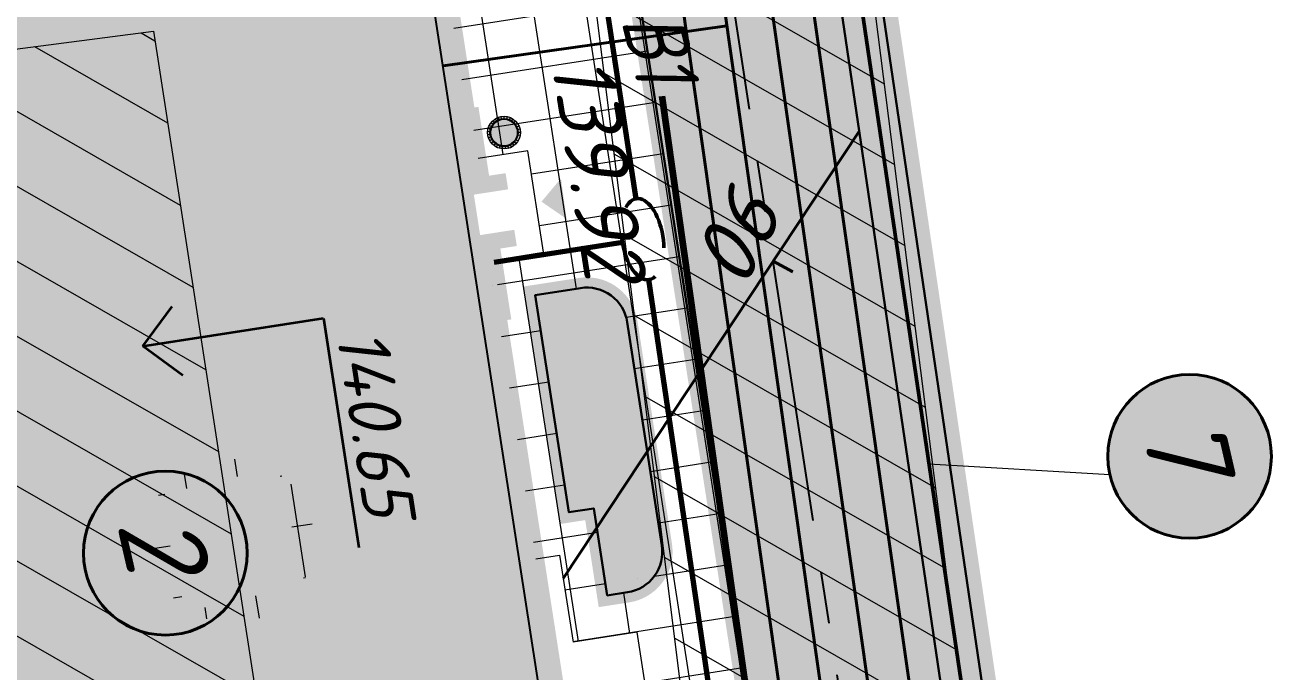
# Model space of a CAD drawing. Extents: x 9060 to 19887, y -4671 to 10703.
# Drawn here: x 10413.55 to 10444.39, y 9983.8 to 9999.58 of the extents above; entities that cross this region are included whole.
import ezdxf
from ezdxf import colors
from ezdxf.entities.mleader import LeaderData, LeaderLine
from ezdxf.enums import TextEntityAlignment as Align
from ezdxf.math import Vec2, Vec3

# ---------------------------------------------------------------- set-up
doc = ezdxf.new("R2010")
doc.units = 0
for name, pattern in [('Cплошная', [0]), ('DASHED', [0.75, 0.5, -0.25]), ('JIS_09_08', [10.75, 8, -0.55, 0.55, -0.55, 0.55, -0.55]), ('осевая', [50.8, 31.75, -6.35, 6.35, -6.35]), ('Сверху', [3.96875, 2.38125, -1.5875]), ('Штрих', [6.35, 3.175, -3.175])]:
    doc.linetypes.add(name, pattern=pattern)
for name, color, linetype, true_color in [('-БОРТ', 7, 'Continuous', 0x005e83), ('-ЗДАНИЕ', 12, 'Continuous', 0xbd0000), ('-ОСИ', 12, 'Continuous', 0xbd0000), ('-ТРОТУАР', 7, 'Continuous', 0x755847)]:
    doc.layers.add(name, color=color, linetype=linetype, true_color=true_color)
doc.layers.add('-ГЕНПЛАН', color=12, linetype='Continuous', lineweight=40, true_color=0xbd0000)
doc.layers.add('МГТ_ГП_ОСИ', color=12, linetype='осевая', lineweight=20, true_color=0xbd0000)
for name, color, linetype in [('-ОЗЕЛЕНЕНИЕ', 22, 'Continuous'), ('МГТ_ГП_благоустройство', 7, 'Continuous'), ('СС-изменения_Зырянов', 7, 'Continuous')]:
    doc.layers.add(name, color=color, linetype=linetype)
for name, color, linetype, lineweight in [('-ОРГ.РЕЛЬЕФА', 174, 'Continuous', 40), ('-СЕТИ', 250, 'Continuous', 50), ('МГТ_НВК_В1', 160, 'Continuous', 100), ('МГТ_ЭС', 1, 'WK', 40)]:
    doc.layers.add(name, color=color, linetype=linetype, lineweight=lineweight)
doc.styles.add('LIN', font='isocteur.ttf', dxfattribs={"oblique": 15, "height": 2.5})
doc.styles.get("Standard").update_dxf_attribs({"font": 'arial.ttf'})
doc.styles.add('ГП', font='isocpeui.ttf')
doc.styles.add('СПДС', font='isocpeur.ttf')
doc.styles.add('СПДС_2.0 мм', font='isocpeur.ttf', dxfattribs={"oblique": 15, "height": 1.5})
doc.linetypes.add('WK', pattern='A,13,-1,["WK",LIN,S=1,R=0,X=0,Y=-1.25],-5.5', length=19.5)
doc.linetypes.add('ЗАБОР_МЕТ_Б1М', pattern='A,1.25,[133,ltypeshp.shx,S=0.25,R=0,X=-0.25,Y=0],-0.001,[133,ltypeshp.shx,S=0.145,R=0,X=-0.145,Y=0],-0.001,[130,ltypeshp.shx,S=0.125,R=0,X=0,Y=0.4],1.25', length=2.502)
doc.linetypes.add('канализация_связевая_малая_сущ', pattern='A,5,-2,["/",Standard,S=2,R=0,X=-0.8,Y=-1],-2', length=9)
pattern_1 = [(330.21817, (10310.0955, 10233.9812), (0.788509, 1.377828), [])]

# ---------------------------------------------------------------- blocks, each defined once
blk = doc.blocks.new('нн')
at = {"layer": '-ГЕНПЛАН', "true_color": 0xffffff}
h = blk.add_hatch(color=7, dxfattribs=at)
h.dxf.hatch_style = 1
edge = h.paths.add_edge_path()
edge.add_arc((0, 0), 2, 0, 360)
at = {"layer": '-ГЕНПЛАН', "color": 7, "lineweight": 40}
blk.add_circle((0, 0), 2, dxfattribs=at)
at = {"layer": '-ГЕНПЛАН', "color": 7, "style": 'ГП'}
blk.add_attdef('НОМЕР', text='', height=2, dxfattribs=at).set_placement((0.014, 0), align=Align.MIDDLE_CENTER)
blk = doc.blocks.new('ПОСТ_ЭЦ')
at = {"layer": '-ЗДАНИЕ', "lineweight": 30, "transparency": 33554559}
h = blk.add_hatch(color=256, dxfattribs=at)
h.dxf.hatch_style = 1
h.set_gradient(color1=(223, 129, 137), color2=(255, 240, 240), tint=1, name='HEMISPHERICAL')
h.paths.add_polyline_path([(1431382.016, -55815.3), (1431382.566, -55815.299), (1431382.566, -55814.309), (1431369.255, -55814.309), (1431369.255, -55814.41), (1431366.283, -55814.41), (1431366.283, -55814.41), (1431361.323, -55814.408), (1431359.174, -55814.408), (1431359.174, -55814.409), (1431353.105, -55814.409), (1431353.105, -55814.309), (1431351.808, -55814.309), (1431351.405, -55814.309), (1431351.405, -55814.547), (1431351.355, -55814.62), (1431351.355, -55814.547), (1431349.956, -55814.547), (1431349.905, -55814.547), (1431349.905, -55814.309), (1431349.298, -55814.309), (1431348.255, -55814.309), (1431348.255, -55814.409), (1431345.555, -55814.409), (1431339.955, -55814.409), (1431339.955, -55814.408), (1431333.196, -55814.407), (1431333.195, -55829.929), (1431339.824, -55829.929), (1431340.102, -55829.879), (1431348.159, -55828.429), (1431351.805, -55828.429), (1431353.876, -55828.429), (1431357.196, -55828.429), (1431357.196, -55829.929), (1431357.605, -55829.929), (1431369.196, -55829.929), (1431369.196, -55831.329), (1431379.344, -55831.329), (1431379.595, -55831.329), (1431380.905, -55831.329), (1431381.27, -55831.331), (1431381.27, -55831.329), (1431382.566, -55831.329), (1431382.566, -55830.359), (1431382.02, -55830.359)])
at = {"layer": '-ЗДАНИЕ', "lineweight": 15, "ltscale": 50}
for points in [[(1431366.283, -55814.41), (1431366.283, -55814.41), (1431366.283, -55813.39), (1431365.096, -55813.39), (1431365.096, -55812.389), (1431363.994, -55812.389), (1431363.994, -55812.239), (1431361.323, -55812.239), (1431361.323, -55813.825)], [(1431351.808, -55814.309), (1431351.808, -55813.079), (1431349.298, -55813.079), (1431349.298, -55814.309)], [(1431359.174, -55814.409), (1431359.174, -55813.825), (1431361.323, -55813.825)]]:
    blk.add_lwpolyline(points, dxfattribs=at)
at = {"layer": '-ЗДАНИЕ', "lineweight": 30, "ltscale": 50, "const_width": 0.4}
for points in [[(1431349.956, -55814.618), (1431349.956, -55813.7)], [(1431351.355, -55814.62), (1431351.355, -55813.702)], [(1431345.555, -55814.409), (1431348.255, -55814.409), (1431348.255, -55814.309), (1431349.298, -55814.309), (1431349.905, -55814.309), (1431349.905, -55814.547), (1431349.956, -55814.547)], [(1431351.355, -55814.547), (1431351.405, -55814.547), (1431351.405, -55814.309), (1431351.808, -55814.309), (1431353.105, -55814.309), (1431353.105, -55814.409), (1431359.174, -55814.409), (1431359.174, -55814.408), (1431361.323, -55814.408)], [(1431361.323, -55814.408), (1431366.283, -55814.41)]]:
    blk.add_lwpolyline(points, dxfattribs=at)
at = {"layer": '-ОСИ', "ltscale": 250}
blk.add_line((1431326.362, -55814.819), (1431383.146, -55814.819), dxfattribs=at)
blk = doc.blocks.new('_Open90')
at = {"color": 0, "linetype": 'ByBlock', "lineweight": -2}
for p, q in [((-0.5, 0.5), (0, 0)), ((0, 0), (-1, 0)), ((0, 0), (-0.5, -0.5))]:
    blk.add_line(p, q, dxfattribs=at)
blk = doc.blocks.new('Урна')
at = {"layer": 'МГТ_ГП_благоустройство', "lineweight": 0, "true_color": 0xa82a00}
h = blk.add_hatch(color=24, dxfattribs=at)
h.paths.add_polyline_path([(-0.135, -0.315), (-0.158, -0.368, 0.047655), (-0.085, -0.391), (-0.073, -0.335, -0.047655)])
h.paths.add_polyline_path([(-0.165, -0.301, -0.023498), (-0.192, -0.284), (-0.225, -0.331, 0.023498), (-0.192, -0.351, 0.02413), (-0.158, -0.368), (-0.135, -0.315, -0.02413)])
h.paths.add_polyline_path([(-0.243, -0.242), (-0.283, -0.283, 0.047655), (-0.225, -0.331), (-0.192, -0.284, -0.047655)])
h.paths.add_polyline_path([(-0.284, -0.192), (-0.332, -0.224, 0.047655), (-0.283, -0.283), (-0.243, -0.242, -0.047655)])
h.paths.add_polyline_path([(-0.315, -0.135), (-0.368, -0.157, 0.047655), (-0.332, -0.224), (-0.284, -0.192, -0.047655)])
h.paths.add_polyline_path([(-0.335, -0.072), (-0.391, -0.085, 0.047655), (-0.368, -0.157), (-0.315, -0.135, -0.047655)])
h.paths.add_polyline_path([(-0.343, -0.008), (-0.4, -0.009, 0.047655), (-0.391, -0.085), (-0.335, -0.072, -0.047655)])
h.paths.add_polyline_path([(-0.394, 0.067, 0.047655), (-0.4, -0.009), (-0.343, -0.008, -0.047655), (-0.338, 0.057)])
h.paths.add_polyline_path([(-0.375, 0.14, 0.047655), (-0.394, 0.067), (-0.338, 0.057, -0.047655), (-0.321, 0.12)])
h.paths.add_polyline_path([(-0.341, 0.209, 0.047655), (-0.375, 0.14), (-0.321, 0.12, -0.047655), (-0.292, 0.179)])
h.paths.add_polyline_path([(-0.296, 0.27, 0.047655), (-0.341, 0.209), (-0.292, 0.179, -0.047655), (-0.253, 0.231)])
h.paths.add_polyline_path([(-0.239, 0.321, 0.047655), (-0.296, 0.27), (-0.253, 0.231, -0.047655), (-0.205, 0.275)])
h.paths.add_polyline_path([(-0.174, 0.36, 0.047655), (-0.239, 0.321), (-0.205, 0.275, -0.047655), (-0.149, 0.309)])
h.paths.add_polyline_path([(-0.103, 0.387, 0.047655), (-0.174, 0.36), (-0.149, 0.309, -0.047655), (-0.088, 0.331)])
h.paths.add_polyline_path([(-0.028, 0.399, 0.047655), (-0.103, 0.387), (-0.088, 0.331, -0.047655), (-0.024, 0.342)])
h.paths.add_polyline_path([(-0.028, 0.399), (-0.024, 0.342, -0.047655), (0.041, 0.34), (0.048, 0.397, 0.047655)])
h.paths.add_polyline_path([(0.048, 0.397), (0.041, 0.34, -0.047655), (0.105, 0.326), (0.123, 0.381, 0.047655)])
h.paths.add_polyline_path([(0.123, 0.381), (0.105, 0.326, -0.047655), (0.165, 0.301, -0.047021), (0.218, 0.264), (0.255, 0.309, 0.047021), (0.192, 0.351, 0.047655)])
h.paths.add_polyline_path([(0.255, 0.309), (0.218, 0.264, -0.047655), (0.264, 0.218), (0.308, 0.255, 0.047655)])
h.paths.add_polyline_path([(0.308, 0.255), (0.264, 0.218, -0.047655), (0.301, 0.164), (0.351, 0.192, 0.047655)])
h.paths.add_polyline_path([(0.301, 0.164, -0.047655), (0.327, 0.104), (0.381, 0.122, 0.047655), (0.351, 0.192)])
h.paths.add_polyline_path([(0.381, 0.122), (0.327, 0.104, -0.047655), (0.34, 0.041), (0.397, 0.047, 0.047655)])
h.paths.add_polyline_path([(0.397, 0.047), (0.34, 0.041, -0.047655), (0.342, -0.025), (0.399, -0.029, 0.047655)])
h.paths.add_polyline_path([(0.342, -0.025, -0.047655), (0.331, -0.089), (0.386, -0.104, 0.047655), (0.399, -0.029)])
h.paths.add_polyline_path([(0.386, -0.104), (0.331, -0.089, -0.047655), (0.308, -0.15), (0.36, -0.175, 0.047655)])
h.paths.add_polyline_path([(0.308, -0.15, -0.047655), (0.274, -0.206), (0.32, -0.24, 0.047655), (0.36, -0.175)])
h.paths.add_polyline_path([(0.274, -0.206, -0.047655), (0.231, -0.254), (0.269, -0.296, 0.047655), (0.32, -0.24)])
h.paths.add_polyline_path([(0.231, -0.254, -0.047655), (0.178, -0.293), (0.208, -0.342, 0.047655), (0.269, -0.296)])
h.paths.add_polyline_path([(0.178, -0.293, -0.047655), (0.12, -0.321), (0.14, -0.375, 0.047655), (0.208, -0.342)])
h.paths.add_polyline_path([(0.12, -0.321, -0.047655), (0.057, -0.338), (0.066, -0.395, 0.047655), (0.14, -0.375)])
h.paths.add_polyline_path([(-0.008, -0.343), (-0.01, -0.4, 0.047655), (0.066, -0.395), (0.057, -0.338, -0.047655)])
h.paths.add_polyline_path([(-0.073, -0.335), (-0.085, -0.391, 0.047655), (-0.01, -0.4), (-0.008, -0.343, -0.047655)])
at = {"layer": 'МГТ_ГП_благоустройство', "lineweight": 0}
h = blk.add_hatch(color=253, dxfattribs=at)
h.set_gradient(color1=(160, 159, 156), name='SPHERICAL')
edge = h.paths.add_edge_path()
edge.add_arc((0, 0), 0.324, 79.2631, 439.2631)
for points in [[(-0.205, 0.275), (-0.239, 0.321)], [(-0.149, 0.309), (-0.174, 0.36)], [(-0.088, 0.331), (-0.103, 0.387)], [(-0.024, 0.342), (-0.028, 0.399)], [(0.041, 0.34), (0.048, 0.397)], [(0.105, 0.326), (0.123, 0.381)], [(0.218, 0.264), (0.255, 0.309)], [(-0.338, 0.057), (-0.394, 0.067)], [(-0.321, 0.12), (-0.375, 0.14)], [(-0.292, 0.179), (-0.341, 0.209)], [(-0.253, 0.231), (-0.296, 0.27)], [(0.264, 0.218), (0.308, 0.255)], [(0.301, 0.164), (0.351, 0.192)], [(0.327, 0.104), (0.381, 0.122)], [(0.34, 0.041), (0.397, 0.047)], [(-0.343, -0.008), (-0.4, -0.009)], [(-0.335, -0.072), (-0.391, -0.085)], [(-0.315, -0.135), (-0.368, -0.157)], [(-0.284, -0.192), (-0.332, -0.224)], [(-0.243, -0.242), (-0.283, -0.283)], [(-0.192, -0.284), (-0.225, -0.331)], [(0.178, -0.293), (0.208, -0.342)], [(0.231, -0.254), (0.269, -0.296)], [(0.274, -0.206), (0.32, -0.24)], [(0.308, -0.15), (0.36, -0.175)], [(0.331, -0.089), (0.386, -0.104)], [(0.342, -0.025), (0.399, -0.029)], [(-0.135, -0.315), (-0.158, -0.368)], [(-0.073, -0.335), (-0.085, -0.391)], [(-0.008, -0.343), (-0.01, -0.4)], [(0.057, -0.338), (0.066, -0.395)], [(0.12, -0.321), (0.14, -0.375)]]:
    blk.add_lwpolyline(points, dxfattribs=at)
for radius in [0.4, 0.343, 0.324]:
    blk.add_circle((0, 0), radius, dxfattribs=at)
blk = doc.blocks.new('НВК_14.11.19')
at = {"layer": 'МГТ_НВК_В1', "lineweight": 100}
blk.add_line((10429.103, 9997.85), (10433.215, 9968.826), dxfattribs=at)
at = {"layer": 'МГТ_НВК_В1', "lineweight": 100, "style": 'СПДС', "oblique": 15, "width": 0.85}
blk.add_text('В1', height=1.5, rotation=284.0369, dxfattribs=at).set_placement((10429.034, 9999.066, -12.824), align=Align.MIDDLE)
blk = doc.blocks.new('ЭЭ_03.12.19')
at = {"layer": 'МГТ_ЭС', "color": 1}
for points in [[(10378.89, 10190.422), (10373.444, 10186.448), (10396.37, 10157.89), (10406.545, 10141.399), (10413.908, 10133.717), (10414.942, 10116.4), (10426.494, 10055.86), (10431.76, 10027.666), (10427.955, 10026.892), (10438.036, 9956.171), (10403.951, 9951.194), (10395.252, 9951.705), (10394.678, 9943.808), (10395.747, 9935.321), (10397.197, 9935.529)], [(10380.273, 10190.193), (10374.879, 10186.258), (10397.188, 10158.468), (10407.341, 10142.014), (10414.884, 10134.144), (10415.936, 10116.524), (10427.477, 10056.045), (10432.924, 10026.882), (10429.078, 10026.1), (10439.167, 9955.326), (10404.002, 9950.19), (10396.125, 9950.68), (10395.541, 9943.948), (10395.907, 9941.377), (10396.29, 9941.442)]]:
    blk.add_lwpolyline(points, dxfattribs=at)
at = {"layer": 'МГТ_ЭС', "color": 6}
for points in [[(10415.023, 10010.107), (10413.815, 10017.92), (10427.75, 10020.273), (10435.018, 9969.094), (10436.801, 9957.263)], [(10416.011, 10010.26), (10414.954, 10017.098), (10426.905, 10019.116), (10434.029, 9968.95), (10435.665, 9958.093)], [(10430.69, 9999.569), (10423.757, 9998.592)]]:
    blk.add_lwpolyline(points, dxfattribs=at)
blk = doc.blocks.new('Связь_панкр._14.11.19')
at = {"layer": 'СС-изменения_Зырянов', "color": 3, "linetype": 'канализация_связевая_малая_сущ', "lineweight": 70}
for points in [[(10428.474, 9995.347), (10422.157, 10036.674)], [(10428.139, 9994.273), (10425.006, 9993.788)], [(10428.777, 9993.37), (10434.838, 9952.377)]]:
    blk.add_lwpolyline(points, dxfattribs=at)
at = {"layer": 'СС-изменения_Зырянов', "color": 3, "linetype": 'DASHED', "lineweight": 50, "ltscale": 3}
blk.add_ellipse((10428.632, 9994.359), major_axis=(-0.159, 0.987), ratio=0.5, dxfattribs=at)

msp = doc.modelspace()

# ---------------------------------------------------------------- hatches: boundary and pattern name
at = {"layer": '-ГЕНПЛАН', "linetype": 'Cплошная', "lineweight": 30, "ltscale": 0.3, "true_color": 0xcfcfcf, "transparency": 33554610}
h = msp.add_hatch(color=254, dxfattribs=at)
h.dxf.hatch_style = 1
edge = h.paths.add_edge_path(flags=16)
edge.add_line((10399.135, 10007.223), (10406.171, 9961.793))
edge.add_arc((10412.1, 9962.711), 6, 188.8036, 278.8036)
edge.add_line((10413.018, 9956.782), (10428.83, 9959.231))
edge.add_arc((10427.912, 9965.16), 6, 278.8036, 368.8036)
edge.add_line((10433.841, 9966.078), (10426.795, 10011.571))
edge.add_arc((10420.866, 10010.653), 6, 8.8036, 99.0311)
edge.add_line((10419.924, 10016.579), (10404.122, 10014.067))
edge.add_arc((10405.064, 10008.142), 6, 99.0311, 188.8036)
h.paths.add_polyline_path([(10361.713, 10139.15), (10361.171, 10138.799), (10362.632, 10133.382), (10358.355, 10132.229), (10356.894, 10137.645), (10361.753, 10139.004), (10357.39, 10155.177), (10361.22, 10156.451), (10366.535, 10136.558), (10362.74, 10135.535)], flags=16)
h.paths.add_polyline_path([(10354.033, 10182.902), (10350.239, 10181.878), (10344.876, 10201.758), (10348.671, 10202.781)], flags=16)
h.paths.add_polyline_path([(10344.241, 10219.708), (10340.419, 10218.671), (10334.733, 10239.359), (10338.528, 10240.382)], flags=16)
h.paths.add_polyline_path([(10390.424, 10007.862), (10388.012, 10007.489), (10386.615, 10016.511), (10389.026, 10016.885)], flags=16)
h.paths.add_polyline_path([(10393.183, 9973.781), (10396.148, 9974.24), (10398.443, 9959.417), (10395.479, 9958.958)], flags=16)
h.paths.add_polyline_path([(10436.006, 9947.856), (10436.693, 9943.433), (10432.244, 9942.741), (10431.559, 9947.165)], flags=16)
h.paths.add_polyline_path([(10427.104, 9950.215), (10426.72, 9952.685), (10438.768, 9954.557), (10439.151, 9952.087)], flags=16)
edge = h.paths.add_edge_path()
edge.add_line((10402.954, 10034.126), (10401.698, 10033.933))
edge.add_arc((10400.756, 10039.859), 6, 186.3841, 279.0311, ccw=False)
edge.add_line((10394.794, 10039.192), (10393.291, 10052.619))
edge.add_arc((10397.764, 10053.119), 4.5, 96.1369, 186.3841, ccw=False)
edge.add_line((10397.282, 10057.593), (10398.085, 10057.679))
edge.add_line((10398.085, 10057.679), (10393.915, 10096.456))
edge.add_line((10393.915, 10096.456), (10392.898, 10096.346))
edge.add_arc((10392.417, 10100.821), 4.5, 195.1866, 276.1369, ccw=False)
edge.add_line((10388.074, 10099.642), (10373.676, 10152.683))
edge.add_line((10373.676, 10152.683), (10361.655, 10196.97))
edge.add_arc((10366.481, 10198.28), 5, 124.2003, 195.1866, ccw=False)
edge.add_line((10363.67, 10202.415), (10365.383, 10203.579))
edge.add_line((10365.383, 10203.579), (10372.253, 10193.47))
edge.add_line((10372.253, 10193.47), (10383.623, 10201.197))
edge.add_line((10383.623, 10201.197), (10362.039, 10232.957))
edge.add_line((10362.039, 10232.957), (10356.094, 10228.917))
edge.add_line((10356.094, 10228.917), (10361.314, 10209.566))
edge.add_line((10361.314, 10209.566), (10362.853, 10207.301))
edge.add_line((10362.853, 10207.301), (10361.794, 10206.581))
edge.add_arc((10360.67, 10208.235), 2, 195.1866, 304.2003, ccw=False)
edge.add_line((10358.74, 10207.711), (10344.59, 10259.84))
edge.add_line((10344.59, 10259.84), (10337.621, 10270.094))
edge.add_line((10337.621, 10270.094), (10322.818, 10266.076))
edge.add_line((10322.818, 10266.076), (10356.815, 10139.422))
edge.add_line((10356.815, 10139.422), (10355.079, 10139.034))
edge.add_line((10355.079, 10139.034), (10359.559, 10121.619))
edge.add_line((10359.559, 10121.619), (10370.428, 10124.569))
edge.add_arc((10372, 10118.779), 6, 15.1866, 105.1866, ccw=False)
edge.add_line((10377.79, 10120.351), (10382.961, 10101.3))
edge.add_arc((10354.009, 10093.441), 30, 6.1369, 15.1866, ccw=False)
edge.add_line((10383.837, 10096.648), (10392.213, 10021.783))
edge.add_arc((10388.735, 10021.393), 3.5, -81.1964, 6.3841, ccw=False)
edge.add_line((10389.271, 10017.935), (10385.475, 10017.347))
edge.add_line((10385.475, 10017.347), (10387.314, 10005.357))
edge.add_line((10387.314, 10005.357), (10391.235, 10005.964))
edge.add_arc((10391.77, 10002.505), 3.5, 8.8036, 98.8036, ccw=False)
edge.add_line((10395.229, 10003.041), (10398.919, 9979.217))
edge.add_arc((10395.46, 9978.682), 3.5, -81.2787, 8.8036, ccw=False)
edge.add_line((10395.991, 9975.222), (10392.079, 9974.622))
edge.add_line((10392.079, 9974.622), (10395.176, 9954.018))
edge.add_line((10395.176, 9954.018), (10392.371, 9953.584))
edge.add_line((10392.371, 9953.584), (10394.833, 9931.251))
edge.add_line((10394.833, 9931.251), (10427.132, 9936.091))
edge.add_line((10427.132, 9936.091), (10420.109, 9936.567))
edge.add_line((10420.109, 9936.567), (10417.369, 9936.143))
edge.add_line((10417.369, 9936.143), (10417.553, 9934.957))
edge.add_line((10417.553, 9934.957), (10414.944, 9934.553))
edge.add_line((10414.944, 9934.553), (10414.76, 9935.739))
edge.add_line((10414.76, 9935.739), (10412.401, 9935.374))
edge.add_line((10412.401, 9935.374), (10410.87, 9945.256))
edge.add_line((10410.87, 9945.256), (10413.196, 9945.616))
edge.add_line((10413.196, 9945.616), (10413.013, 9946.802))
edge.add_line((10413.013, 9946.802), (10415.513, 9947.189))
edge.add_line((10415.513, 9947.189), (10415.697, 9946.003))
edge.add_line((10415.697, 9946.003), (10418.579, 9946.45))
edge.add_line((10418.579, 9946.45), (10419.952, 9937.58))
edge.add_line((10419.952, 9937.58), (10427.092, 9937.096))
edge.add_line((10427.092, 9937.096), (10442.433, 9939.361))
edge.add_line((10442.433, 9939.361), (10427.846, 10038.089))
edge.add_line((10427.846, 10038.089), (10406.412, 10034.671))
edge.add_line((10406.412, 10034.671), (10406.001, 10037.329))
edge.add_line((10406.001, 10037.329), (10402.542, 10036.795))
edge.add_line((10402.542, 10036.795), (10402.954, 10034.126))
h.paths.add_polyline_path([(10401.981, 9943.879), (10396.051, 9942.961), (10397.429, 9934.067), (10403.358, 9934.985)], flags=16)
at = {"layer": '-ГЕНПЛАН', "lineweight": 15}
h = msp.add_hatch(dxfattribs=at)
h.set_pattern_fill('ANSI31', color=40, scale=0.5)
h.set_pattern_definition(pattern_1)
h.paths.add_polyline_path([(10429.703, 9948.413), (10430.981, 9955.206), (10430.222, 9961.349), (10423.95, 9960.574), (10423.526, 9964.726), (10431.771, 9965.782), (10426.474, 10008.186), (10433.152, 10009.034), (10440.675, 9949.822), (10441.659, 9943.656), (10430.581, 9942.118)])
h = msp.add_hatch(dxfattribs=at)
h.set_pattern_fill('ANSI31', color=40, scale=0.5)
h.set_pattern_definition(pattern_1)
h.paths.add_polyline_path([(10426.478, 9940.11), (10410.625, 9938.065), (10409.121, 9947.073), (10407.404, 9947.057), (10406.804, 9952.504), (10408.478, 9952.855), (10407.111, 9962.604), (10411.522, 9963.141), (10410.907, 9967.861), (10412.088, 9968.015), (10408.163, 9998.327), (10416.679, 9999.437), (10420.75, 9973.086), (10422.314, 9973.306), (10423.526, 9964.726), (10428.361, 9965.345), (10428.749, 9961.167), (10430.222, 9961.349), (10430.98, 9955.215), (10429.702, 9948.413), (10430.534, 9942.128)])
at = {"layer": '-ОЗЕЛЕНЕНИЕ', "lineweight": 30, "true_color": 0xa5bc8f, "transparency": 33554610}
h = msp.add_hatch(color=253, dxfattribs=at)
h.dxf.hatch_style = 1
h.set_gradient(color1=(165, 188, 143), color2=(165, 188, 143), tint=1, name='HEMISPHERICAL')
h.paths.add_polyline_path([(10426.831, 9987.691), (10427.438, 9987.785), (10427.767, 9985.661), (10428.266, 9985.738, 0.414214), (10429.102, 9986.88), (10428.257, 9992.33, 0.414214), (10427.116, 9993.165), (10426.01, 9992.994)])
at = {"layer": '-ТРОТУАР', "lineweight": 15, "ltscale": 1.5, "transparency": 33554687}
h = msp.add_hatch(dxfattribs=at)
h.set_pattern_fill('NET', color=256, scale=0.4, style=0)
h.set_pattern_definition([(278.8036, (10399.1349, 10007.2234), (1.255038, 0.19437), []), (8.8036, (10399.1349, 10007.2234), (-0.19437, 1.255038), [])])
edge = h.paths.add_edge_path()
edge.add_arc((10412.1, 9962.711), 6, 188.8036, 278.8036)
edge.add_line((10413.018, 9956.782), (10428.83, 9959.231))
edge.add_arc((10427.912, 9965.16), 6, 278.8036, 368.8036)
edge.add_line((10433.841, 9966.078), (10426.795, 10011.571))
edge.add_arc((10420.866, 10010.653), 6, 8.8036, 99.0311)
edge.add_line((10419.924, 10016.579), (10404.122, 10014.067))
edge.add_arc((10405.064, 10008.142), 6, 99.0311, 188.8036)
edge.add_line((10399.135, 10007.223), (10406.171, 9961.793))
edge = h.paths.add_edge_path(flags=16)
edge.add_line((10430.48, 9964.13), (10428.206, 9978.807))
edge.add_line((10428.206, 9978.807), (10429.313, 9978.978))
edge.add_arc((10429.466, 9977.99), 1, 8.8036, 98.8036, ccw=False)
edge.add_line((10430.455, 9978.143), (10432.422, 9965.442))
edge.add_arc((10431.433, 9965.289), 1, -81.1964, 8.8036, ccw=False)
edge.add_line((10431.586, 9964.301), (10430.48, 9964.13))
edge = h.paths.add_edge_path(flags=16)
edge.add_arc((10426.985, 9961.475), 1, -81.1964, 8.8036, ccw=False)
edge.add_line((10427.138, 9960.486), (10416.208, 9958.794))
edge.add_arc((10416.055, 9959.782), 1, 188.8036, 278.8036, ccw=False)
edge.add_line((10415.067, 9959.629), (10414.901, 9960.703))
edge.add_line((10414.901, 9960.703), (10427.806, 9962.702))
edge.add_line((10427.806, 9962.702), (10427.973, 9961.628))
edge = h.paths.add_edge_path(flags=16)
edge.add_line((10411.398, 9964.89), (10409.284, 9964.563))
edge.add_arc((10408.977, 9966.539), 2, 188.8036, 278.8036, ccw=False)
edge.add_line((10407.001, 9966.233), (10404.439, 9982.775))
edge.add_arc((10406.416, 9983.081), 2, 98.8036, 188.8036, ccw=False)
edge.add_line((10406.11, 9985.057), (10408.916, 9985.492))
edge.add_line((10408.916, 9985.492), (10409.069, 9984.504))
edge.add_line((10409.069, 9984.504), (10409.662, 9984.596))
edge.add_line((10409.662, 9984.596), (10411.138, 9975.069))
edge.add_line((10411.138, 9975.069), (10409.853, 9974.87))
edge.add_line((10409.853, 9974.87), (10411.398, 9964.89))
edge = h.paths.add_edge_path(flags=16)
edge.add_line((10427.767, 9985.661), (10427.438, 9987.785))
edge.add_line((10427.438, 9987.785), (10426.831, 9987.691))
edge.add_line((10426.831, 9987.691), (10426.01, 9992.994))
edge.add_line((10426.01, 9992.994), (10427.116, 9993.165))
edge.add_arc((10427.269, 9992.177), 1, 8.8036, 98.8036, ccw=False)
edge.add_line((10428.257, 9992.33), (10429.102, 9986.88))
edge.add_arc((10428.113, 9986.727), 1, -81.1964, 8.8036, ccw=False)
edge.add_line((10428.266, 9985.738), (10427.767, 9985.661))
edge = h.paths.add_edge_path(flags=0)
edge.add_arc((10418.601, 9986.992), 2, 0, 360)
edge = h.paths.add_edge_path(flags=16)
edge.add_line((10423.889, 10006.683), (10423.008, 10012.375))
edge.add_line((10423.008, 10012.375), (10424.115, 10012.546))
edge.add_arc((10424.268, 10011.558), 1, 8.8036, 98.8036, ccw=False)
edge.add_line((10425.256, 10011.711), (10425.831, 10007.996))
edge.add_arc((10424.843, 10007.843), 1, -81.1964, 8.8036, ccw=False)
edge.add_line((10424.996, 10006.855), (10423.889, 10006.683))
edge = h.paths.add_edge_path(flags=16)
edge.add_line((10421.895, 10013.25), (10406.561, 10010.839))
edge.add_line((10406.561, 10010.839), (10406.393, 10011.897))
edge.add_arc((10407.381, 10012.054), 1, 99.0311, 189.0311, ccw=False)
edge.add_line((10407.224, 10013.041), (10420.578, 10015.164))
edge.add_arc((10420.735, 10014.176), 1, 9.0343, 99.0279, ccw=False)
edge.add_line((10421.723, 10014.333), (10421.895, 10013.25))
h.paths.add_polyline_path([(10416.802, 9988.116), (10417.463, 9985.256), (10420.386, 9985.93), (10419.725, 9988.791)], flags=0)
edge = h.paths.add_edge_path(flags=16)
edge.add_line((10405.773, 10009.706), (10407.519, 9998.431))
edge.add_line((10407.519, 9998.431), (10406.926, 9998.339))
edge.add_line((10406.926, 9998.339), (10407.08, 9997.351))
edge.add_line((10407.08, 9997.351), (10404.452, 9996.944))
edge.add_arc((10403.978, 9998.9), 2.013, 188.9622, 283.5969, ccw=False)
edge.add_line((10401.99, 9998.586), (10400.933, 10005.414))
edge.add_arc((10404.392, 10005.95), 3.5, 98.803, 188.8036, ccw=False)
edge.add_line((10403.856, 10009.409), (10405.773, 10009.706))
h.paths.add_polyline_path([(10422.051, 10012.227), (10423.085, 10005.547), (10425.228, 10005.879), (10425.634, 10003.26), (10425.485, 10003.237), (10425.639, 10002.249), (10425.124, 10002.169), (10425.422, 10000.242), (10423.941, 10000.013), (10424.354, 9997.345), (10424.453, 9997.36), (10424.612, 9996.329), (10425.829, 9996.518), (10426.213, 9994.037), (10424.997, 9993.849), (10425.195, 9992.567), (10425.096, 9992.552), (10426.025, 9986.555), (10426.603, 9986.644), (10426.932, 9984.52), (10428.498, 9984.762), (10428.907, 9982.123), (10428.759, 9982.1), (10428.928, 9981.011), (10427.939, 9980.858), (10428.121, 9979.686), (10427.112, 9979.53), (10427.567, 9976.592), (10427.667, 9976.607), (10429.704, 9963.454), (10428.726, 9963.302), (10428.641, 9963.845), (10413.76, 9961.537), (10413.843, 9960.997), (10412.885, 9960.848), (10412.685, 9962.129), (10411.794, 9961.996), (10411.5, 9963.894), (10412.391, 9964.032), (10410.838, 9974.061), (10412.222, 9974.275), (10410.448, 9985.729), (10409.756, 9985.622), (10407.919, 9997.481), (10408.661, 9997.596), (10407.818, 10003.034), (10407.726, 10003.301), (10406.712, 10009.852)], flags=16)

# ---------------------------------------------------------------- linework, layer by layer
at = {"layer": '-БОРТ', "linetype": 'Штрих', "ltscale": 0.2, "const_width": 0.5}
msp.add_lwpolyline([(10426.795, 10011.571), (10431.649, 9980.232)], dxfattribs=at)
at = {"layer": '-БОРТ', "color": 42, "lineweight": 30, "true_color": 0xcb8e00, "const_width": 0.5}
msp.add_lwpolyline([(10429.102, 9986.88), (10428.257, 9992.33, 0.414214), (10427.116, 9993.165), (10426.01, 9992.994), (10426.831, 9987.691), (10427.438, 9987.785), (10427.767, 9985.661), (10428.266, 9985.738, 0.414214)], format="xyb", close=True, dxfattribs=at)
at = {"layer": '-ГЕНПЛАН', "color": 12, "linetype": 'Сверху', "lineweight": 40, "ltscale": 2, "true_color": 0xbd0000, "const_width": 1, "flags": 128}
msp.add_lwpolyline([(10420.031, 9937.074), (10427.166, 9936.59), (10443, 9938.94), (10430.433, 10024.04), (10439.122, 10026.081), (10422.132, 10118.184)], dxfattribs=at)
at = {"layer": '-ГЕНПЛАН', "color": 7, "linetype": 'ЗАБОР_МЕТ_Б1М', "lineweight": 50, "ltscale": 3}
msp.add_lwpolyline([(10420.031, 9937.074), (10427.166, 9936.59), (10443, 9938.94), (10430.433, 10024.04), (10439.122, 10026.081), (10422.132, 10118.184)], dxfattribs=at)
at = {"layer": '-ГЕНПЛАН', "lineweight": 30}
for points in [[(10420.109, 9936.567), (10427.132, 9936.091), (10443.568, 9938.518), (10430.995, 10023.659), (10439.7, 10025.703), (10422.624, 10118.275)], [(10419.952, 9937.58), (10427.092, 9937.096), (10442.433, 9939.361), (10429.871, 10024.422), (10438.544, 10026.459), (10421.641, 10118.093)]]:
    msp.add_lwpolyline(points, dxfattribs=at)
at = {"layer": '-ГЕНПЛАН', "color": 204, "linetype": 'JIS_09_08', "lineweight": 0, "const_width": 0.7}
msp.add_lwpolyline([(10376.807, 10049.058), (10382.672, 10018.58), (10384.659, 10007.11), (10386.085, 9998.43), (10387.321, 9990.543), (10388.76, 9980.869), (10390.572, 9967.806), (10392.659, 9951.171), (10394.835, 9931.251), (10405.11, 9932.79), (10443.582, 9938.424), (10430.995, 10023.659), (10430.995, 10023.659), (10439.823, 10025.723), (10422.952, 10116.496)], dxfattribs=at)
at = {"layer": '-ГЕНПЛАН', "color": 17, "lineweight": 30}
for points in [[(10404.122, 10014.067), (10419.924, 10016.579, -0.415377), (10426.795, 10011.571), (10433.841, 9966.078, -0.414214), (10428.83, 9959.231), (10413.018, 9956.782, -0.414214), (10406.171, 9961.793), (10399.135, 10007.223, -0.413051)], [(10429.102, 9986.88), (10428.257, 9992.33, 0.414214), (10427.116, 9993.165), (10426.01, 9992.994), (10426.831, 9987.691), (10427.438, 9987.785), (10427.767, 9985.661), (10428.266, 9985.738, 0.414214)]]:
    msp.add_lwpolyline(points, format="xyb", close=True, dxfattribs=at)
at = {"layer": '-ГЕНПЛАН', "color": 40, "lineweight": 0}
msp.add_lwpolyline([(10429.703, 9948.413), (10430.981, 9955.206), (10430.222, 9961.349), (10423.95, 9960.574), (10423.526, 9964.726), (10431.771, 9965.782), (10426.474, 10008.186), (10433.152, 10009.034), (10440.675, 9949.822), (10441.659, 9943.656), (10430.581, 9942.118)], close=True, dxfattribs=at)
msp.add_lwpolyline([(10426.478, 9940.11), (10410.625, 9938.065), (10409.121, 9947.073), (10407.404, 9947.057), (10406.804, 9952.504), (10408.478, 9952.855), (10407.111, 9962.604), (10411.522, 9963.141), (10410.907, 9967.861), (10412.088, 9968.015), (10408.163, 9998.327), (10416.679, 9999.437), (10420.75, 9973.086), (10422.314, 9973.306), (10423.526, 9964.726), (10428.361, 9965.345), (10428.749, 9961.167), (10430.222, 9961.349), (10430.98, 9955.215), (10429.702, 9948.413), (10430.534, 9942.128), (10426.478, 9940.11)], dxfattribs=at)
at = {"layer": '-ОРГ.РЕЛЬЕФА'}
for p, q in [((10431.821, 9993.822), (10432.303, 9993.559)), ((10424.962, 9993.226), (10424.962, 9993.226))]:
    msp.add_line(p, q, dxfattribs=at)
at = {"layer": '-ОРГ.РЕЛЬЕФА', "lineweight": 40}
msp.add_lwpolyline([(10426.691, 9986.072), (10433.912, 9996.981)], dxfattribs=at)
at = {"layer": '-ОРГ.РЕЛЬЕФА'}
msp.add_lwpolyline([(10426.162, 9995.273, 0, 1, 0), (10426.705, 9995.348, 0, 0, 0)], format="xyseb", dxfattribs=at)
at = {"layer": '-ОСИ', "color": 18, "linetype": 'осевая', "ltscale": 0.2, "true_color": 0x000000}
msp.add_lwpolyline([(10407.65, 9937.539), (10407.467, 9938.719, -0.414214), (10417.49, 9952.415), (10418.753, 9952.61), (10425.889, 9953.715, 0.414214), (10435.911, 9967.411), (10429.174, 10010.913, 0.415377), (10415.432, 10020.928), (10408.445, 10019.817), (10407.349, 10019.643, -0.427819), (10393.54, 10030.16), (10393.382, 10031.572)], format="xyb", dxfattribs=at)
at = {"layer": 'МГТ_ГП_ОСИ', "color": 7}
msp.add_lwpolyline([(10440.046, 9988.608), (10435.628, 9988.864)], dxfattribs=at)

# ---------------------------------------------------------------- block references
at = {"layer": '-ЗДАНИЕ', "color": 3, "lineweight": 30, "rotation": 278.803562005941}
msp.add_blockref('ПОСТ_ЭЦ', (-153482.741, 1433024.941), dxfattribs=at)
at = {"layer": '-СЕТИ'}
for name in ['Связь_панкр._14.11.19', 'ЭЭ_03.12.19']:
    msp.add_blockref(name, (0, 0), dxfattribs=at)
at = {"layer": '-СЕТИ', "color": 116, "true_color": 0x136734}
msp.add_blockref('НВК_14.11.19', (0, 0), dxfattribs=at)
at = {"layer": 'МГТ_ГП_благоустройство', "color": 6, "rotation": 278.8035620061261}
msp.add_blockref('Урна', (10425.245, 9996.96), dxfattribs=at)
at = {"layer": 'МГТ_ГП_ОСИ', "transparency": 33554687}
ref = msp.add_blockref('нн', (10441.995, 9989.057), dxfattribs=dict(at, rotation=283))
ref.add_attrib('НОМЕР', '7', dxfattribs={"layer": '-ГЕНПЛАН', "color": 7, "height": 2, "rotation": 283, "style": 'ГП'}).set_placement((10441.927, 9989.35), align=Align.MIDDLE_CENTER)
ref = msp.add_blockref('нн', (10416.97, 9986.695), dxfattribs=dict(at, rotation=283))
ref.add_attrib('НОМЕР', '2', dxfattribs={"layer": '-ГЕНПЛАН', "color": 7, "height": 2, "rotation": 283, "style": 'ГП'}).set_placement((10416.902, 9986.987), align=Align.MIDDLE_CENTER)

# ---------------------------------------------------------------- texts
at = {"layer": '-ОРГ.РЕЛЬЕФА', "char_height": 1.5, "width": 5.43366, "attachment_point": 1, "style": 'СПДС_2.0 мм'}
for s, insert, rotation in [('139.92', (10427.867, 9998.948), 278.9597), ('90', (10432.269, 9995.347), 242.5433)]:
    msp.add_mtext(s, dxfattribs=dict(at, insert=insert, rotation=rotation))

# ---------------------------------------------------------------- leaders
at = {"layer": '-ОСИ', "color": 6, "linetype": 'Continuous', "lineweight": 30, "ltscale": 100}
ml = msp.add_multileader_mtext('Standard', dxfattribs=at)
ml.set_content('140.65', color=7, style='ГП')
ml.set_leader_properties(color=7, linetype='ByLayer', lineweight=35)
ml.set_arrow_properties(name='OPEN90')
ml.build(insert=Vec2(0, 0))
ml.multileader.update_dxf_attribs({"has_dogleg": 0, "text_left_attachment_type": 6, "text_right_attachment_type": 6, "dogleg_length": 1, "arrow_head_size": 1.7})
ctx = ml.context
ctx.base_point, ctx.char_height, ctx.arrow_head_size, ctx.landing_gap_size, ctx.plane_origin, ctx.plane_x_axis, ctx.plane_y_axis = Vec3(10420.832, 9992.426), 1.25, 1.7, 0.4, Vec3(10416.347, 9992.238), Vec3(0.153047, -0.988219), Vec3(0.988219, 0.153047)
ctx.left_attachment, ctx.right_attachment = 6, 6
notes = []
notes.append((ctx, [(0, (1, 1, 0), (10420.756, 9992.92), (0.153047, -0.988219), 0.5, [(0, [(10416.424, 9991.744)], 0, [])])]))
ctx.mtext.insert, ctx.mtext.text_direction, ctx.mtext.rotation, ctx.mtext.flow_direction = Vec3(10422.376, 9992.261), Vec3(0.153047, -0.988219), 4.86604, 5
for ctx, leaders in notes:
    for number, flags, end, landing, length, lines in leaders:
        leader = LeaderData()
        leader.index, (leader.has_last_leader_line, leader.has_dogleg_vector, leader.attachment_direction) = number, flags
        leader.last_leader_point, leader.dogleg_vector, leader.dogleg_length = Vec3(end), Vec3(landing), length
        for number, points, colour, breaks in lines:
            line = LeaderLine()
            line.index, line.vertices, line.color, line.breaks = number, Vec3.list(points), colors.encode_raw_color(colour), breaks
            leader.lines.append(line)
        ctx.leaders.append(leader)

doc.saveas('drawing.dxf')
